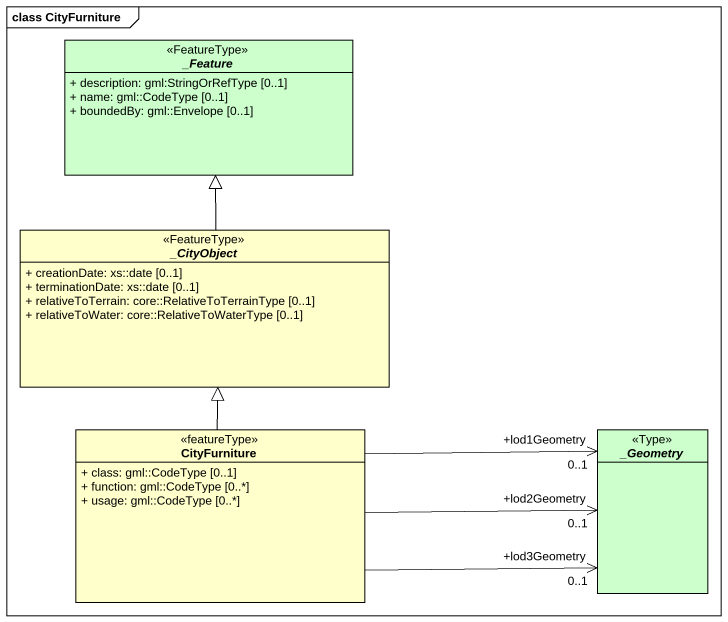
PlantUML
@startuml
mainframe class CityFurniture
hide circle
hide empty members
skinparam classAttributeIconSize 0
abstract class "_Feature" as Feature <<FeatureType>> #CCFFCC {
  + description: gml:StringOrRefType [0..1]
  + name: gml::CodeType [0..1]
  + boundedBy: gml::Envelope [0..1]
}
abstract class "_CityObject" as CityObject <<FeatureType>> #FFFFCC {
  + creationDate: xs::date [0..1]
  + terminationDate: xs::date [0..1]
  + relativeToTerrain: core::RelativeToTerrainType [0..1]
  + relativeToWater: core::RelativeToWaterType [0..1]
}
class CityFurniture <<featureType>> #FFFFCC {
  + class: gml::CodeType [0..1]
  + function: gml::CodeType [0..*]
  + usage: gml::CodeType [0..*]
}
abstract class "_Geometry" as Geometry <<Type>> #CCFFCC
CityObject -up-|> Feature
CityFurniture -up-|> CityObject
Geometry "+lod1Geometry\n0..1" <-left- CityFurniture
Geometry "+lod2Geometry\n0..1" <-left- CityFurniture
Geometry "+lod3Geometry\n0..1" <-left- CityFurniture
@enduml
